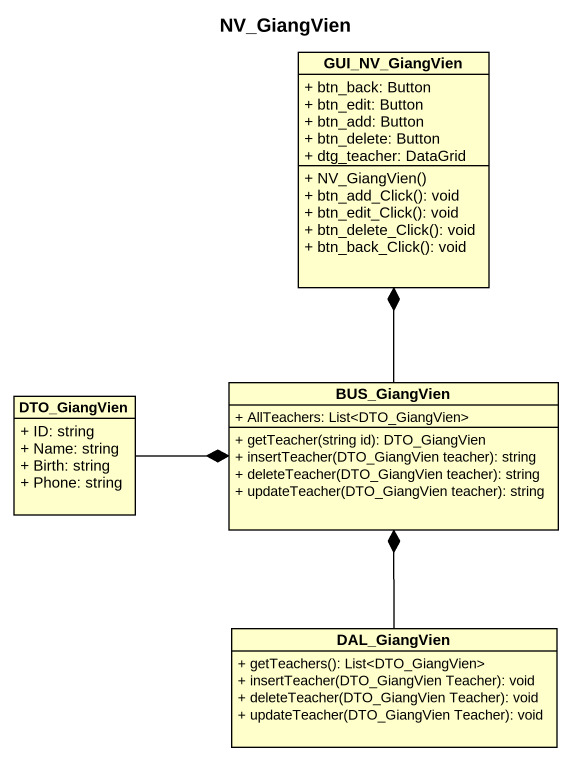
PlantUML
@startuml
title NV_GiangVien
hide circle
hide empty members
skinparam classAttributeIconSize 0
class GUI_NV_GiangVien {
  + btn_back: Button
  + btn_edit: Button
  + btn_add: Button
  + btn_delete: Button
  + dtg_teacher: DataGrid
  + NV_GiangVien()
  + btn_add_Click(): void
  + btn_edit_Click(): void
  + btn_delete_Click(): void
  + btn_back_Click(): void
}
class BUS_GiangVien {
  + AllTeachers: List<DTO_GiangVien>
  + getTeacher(string id): DTO_GiangVien
  + insertTeacher(DTO_GiangVien teacher): string
  + deleteTeacher(DTO_GiangVien teacher): string
  + updateTeacher(DTO_GiangVien teacher): string
}
class DTO_GiangVien {
  + ID: string
  + Name: string
  + Birth: string
  + Phone: string
}
class DAL_GiangVien {
  + getTeachers(): List<DTO_GiangVien>
  + insertTeacher(DTO_GiangVien Teacher): void
  + deleteTeacher(DTO_GiangVien Teacher): void
  + updateTeacher(DTO_GiangVien Teacher): void
}
BUS_GiangVien -up-* GUI_NV_GiangVien
DTO_GiangVien -right-* BUS_GiangVien
DAL_GiangVien -up-* BUS_GiangVien
@enduml
